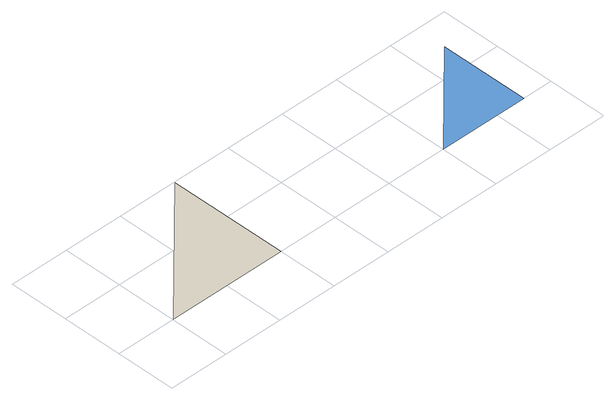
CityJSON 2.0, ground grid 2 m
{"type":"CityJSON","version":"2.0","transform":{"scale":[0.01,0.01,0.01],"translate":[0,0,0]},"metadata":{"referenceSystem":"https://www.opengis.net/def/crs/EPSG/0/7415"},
"CityObjects":{
"building1":{"type":"Building","attributes":{"name":"Building A","levels":3,"occupied":true},"geometry":[{"type":"MultiSurface","lod":"1","boundaries":[[[0,1,2],[0,2,3]]]}]},
"waterbody1":{"type":"WaterBody","attributes":{"name":"Canal Segment","depth":2.5,"tidal":false},"geometry":[{"type":"MultiSurface","lod":"1","boundaries":[[[4,5,6],[4,6,7]]]}]}
},
"vertices":[
[0,0,0],[400,0,0],[400,400,0],[0,400,0],
[1000,0,0],[1300,0,0],[1300,300,0],[1000,300,0]
]}
